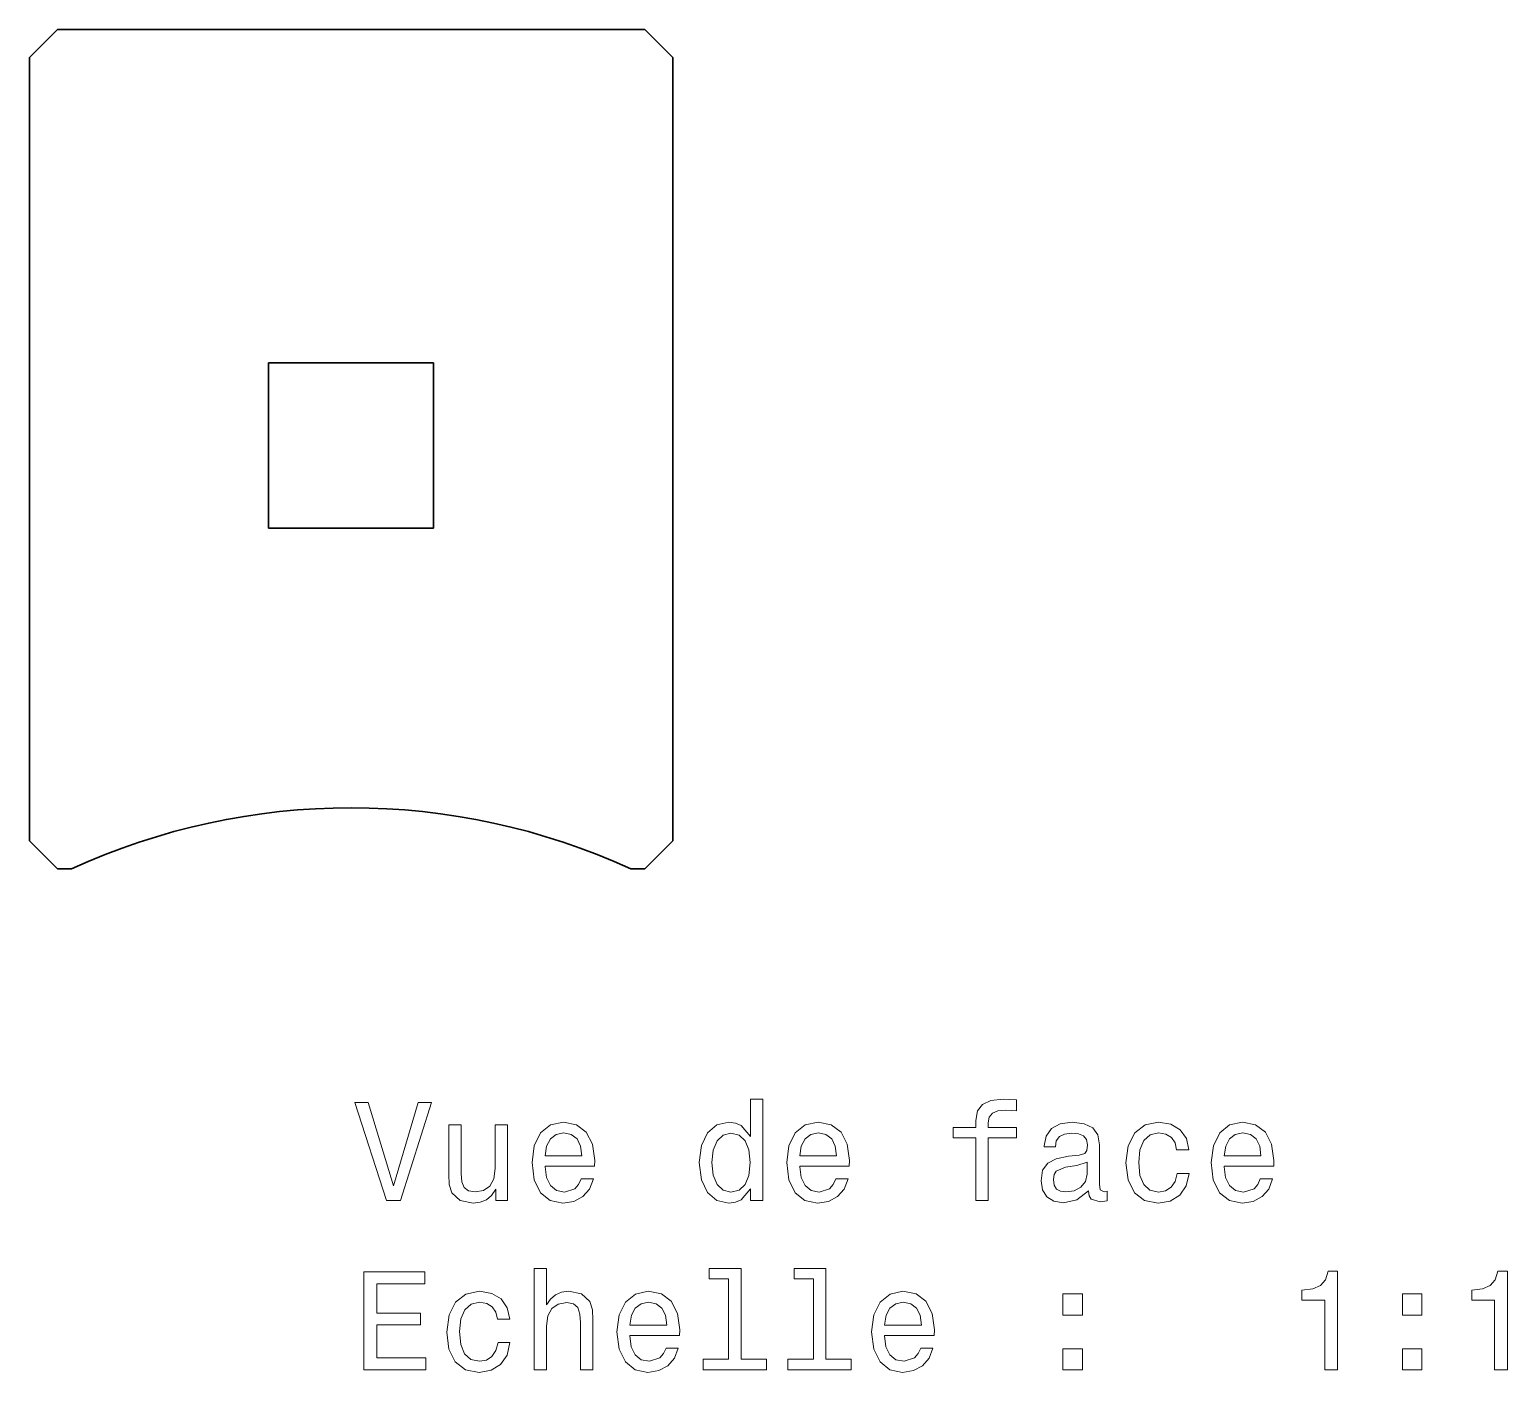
# Model space of a CAD drawing. Extents: x 137 to 189.9, y 72 to 120.
import ezdxf

# ---------------------------------------------------------------- set-up
doc = ezdxf.new("R2010")
doc.units = 0

msp = doc.modelspace()

# ---------------------------------------------------------------- linework, layer by layer
at = {"color": 7, "lineweight": 35, "ltscale": 0.035355}
for p, q in [((138, 120), (137, 119)), ((160, 119), (159, 120)), ((137, 91), (138, 90)), ((160, 91), (159, 90))]:
    msp.add_line(p, q, dxfattribs=at)
at = {"color": 7, "lineweight": 35}
for p, q in [((159, 120), (138, 120)), ((137, 91), (137, 119)), ((160, 91), (160, 119))]:
    msp.add_line(p, q, dxfattribs=at)
at = {"color": 7, "lineweight": 35, "ltscale": 0.1475}
for p, q in [((145.550003, 108.082581), (151.449997, 108.082581)), ((145.550003, 102.182579), (145.550003, 108.082581)), ((151.449997, 108.082581), (151.449997, 102.182579)), ((151.449997, 102.182579), (145.550003, 102.182579))]:
    msp.add_line(p, q, dxfattribs=at)
at = {"color": 7, "lineweight": 35, "ltscale": 0.0125}
for p, q in [((138.5, 90), (138, 90)), ((158.5, 90), (159, 90))]:
    msp.add_line(p, q, dxfattribs=at)
at = {"color": 7, "lineweight": 13}
for points in [[(150.895538, 81.648415), (150.018005, 78.66787), (149.11528, 81.648415), (148.636169, 81.648415), (149.765854, 78.143372), (150.270172, 78.143372), (151.374634, 81.648415)], [(162.782425, 78.561958), (162.782425, 78.143372), (163.226227, 78.143372), (163.226227, 81.764412), (162.78746, 81.764412), (162.78746, 80.438042), (162.44957, 80.821327), (162.242798, 80.912102), (162.005768, 80.947403), (161.577087, 80.846542), (161.244232, 80.564117), (161.027374, 80.110229), (160.951736, 79.5), (161.027374, 78.889771), (161.244232, 78.430832), (161.577087, 78.143372), (162.005768, 78.047554), (162.242798, 78.082855), (162.454605, 78.17363)], [(170.841492, 80.382568), (170.841492, 78.143372), (171.285309, 78.143372), (171.285309, 80.382568), (172.293945, 80.382568), (172.293945, 80.760803), (171.285309, 80.760803), (171.285309, 80.927231), (171.320602, 81.12896), (171.4366, 81.265129), (171.633286, 81.345818), (171.91571, 81.376083), (172.293945, 81.355911), (172.293945, 81.739197), (171.81485, 81.764412), (171.381134, 81.719017), (171.078537, 81.582855), (170.896973, 81.345818), (170.841492, 81.007927), (170.841492, 80.760803), (170.029541, 80.760803), (170.029541, 80.382568)], [(155.434433, 79.368874), (157.209656, 79.368874), (157.214691, 79.575645), (157.134003, 80.155617), (156.912109, 80.58934), (156.559082, 80.851585), (156.090057, 80.947403), (155.631119, 80.846542), (155.278091, 80.564117), (155.051147, 80.105186), (154.970459, 79.5), (155.046112, 78.879684), (155.273056, 78.425789), (155.621033, 78.143372), (156.074921, 78.047554), (156.468292, 78.113113), (156.791061, 78.284584), (157.028091, 78.556915), (157.164261, 78.920029), (156.72551, 78.920029), (156.63472, 78.7183), (156.503601, 78.567001), (156.130402, 78.445969), (155.842941, 78.501442), (155.626083, 78.677956), (155.484863, 78.965416), (155.434433, 79.353745)], [(164.542511, 79.368874), (166.317719, 79.368874), (166.322769, 79.575645), (166.242081, 80.155617), (166.020172, 80.58934), (165.667145, 80.851585), (165.19812, 80.947403), (164.739197, 80.846542), (164.386169, 80.564117), (164.159225, 80.105186), (164.078537, 79.5), (164.154175, 78.879684), (164.381119, 78.425789), (164.729111, 78.143372), (165.182999, 78.047554), (165.57637, 78.113113), (165.899139, 78.284584), (166.136169, 78.556915), (166.272339, 78.920029), (165.833572, 78.920029), (165.742798, 78.7183), (165.611664, 78.567001), (165.23848, 78.445969), (164.951004, 78.501442), (164.734146, 78.677956), (164.592941, 78.965416), (164.542511, 79.353745)], [(174.871033, 78.496399), (174.871033, 78.48127), (174.896255, 78.309799), (174.971909, 78.188759), (175.289627, 78.092941), (175.536743, 78.133286), (175.536743, 78.476227), (175.430832, 78.461098), (175.289627, 78.526657), (175.264404, 78.728386), (175.264404, 80.130402), (175.203888, 80.488472), (175.027374, 80.740631), (174.719742, 80.89193), (174.286026, 80.947403), (173.862396, 80.886887), (173.549713, 80.715416), (173.353027, 80.448128), (173.28746, 80.0951), (173.28746, 80.064842), (173.685883, 80.064842), (173.721176, 80.276657), (173.832138, 80.427956), (174.013687, 80.51873), (174.270889, 80.554031), (174.518005, 80.528816), (174.694519, 80.453171), (174.80043, 80.322044), (174.835739, 80.140488), (174.815567, 79.928673), (174.734863, 79.822769), (174.533142, 79.772331), (174.154907, 79.731987), (173.721176, 79.641212), (173.413544, 79.479828), (173.231995, 79.227669), (173.176514, 78.854469), (173.226944, 78.521614), (173.383286, 78.274498), (173.635452, 78.118156), (173.983429, 78.062683), (174.452454, 78.168587)], [(178.023056, 79.953888), (178.461823, 79.953888), (178.371033, 80.357346), (178.154175, 80.675072), (177.816284, 80.871758), (177.377518, 80.947403), (176.893372, 80.846542), (176.525208, 80.564117), (176.293228, 80.105186), (176.21254, 79.489914), (176.288177, 78.879684), (176.515137, 78.425789), (176.873199, 78.143372), (177.362396, 78.047554), (177.796112, 78.123199), (178.134003, 78.335014), (178.365997, 78.66787), (178.466858, 79.111671), (178.043228, 79.111671), (177.967575, 78.829254), (177.82637, 78.617432), (177.624634, 78.486313), (177.377518, 78.445969), (177.069885, 78.511528), (176.847977, 78.713257), (176.711823, 79.041069), (176.666428, 79.505043), (176.711823, 79.958931), (176.853027, 80.286743), (177.079971, 80.488472), (177.377518, 80.559074), (177.639771, 80.513687), (177.836456, 80.397697), (177.967575, 80.206055)], [(179.722626, 79.368874), (181.497833, 79.368874), (181.502884, 79.575645), (181.42218, 80.155617), (181.200287, 80.58934), (180.84726, 80.851585), (180.378235, 80.947403), (179.919312, 80.846542), (179.566284, 80.564117), (179.33934, 80.105186), (179.258636, 79.5), (179.33429, 78.879684), (179.561234, 78.425789), (179.909225, 78.143372), (180.363113, 78.047554), (180.756485, 78.113113), (181.079254, 78.284584), (181.316284, 78.556915), (181.452454, 78.920029), (181.013687, 78.920029), (180.922913, 78.7183), (180.791779, 78.567001), (180.418579, 78.445969), (180.131119, 78.501442), (179.914261, 78.677956), (179.773056, 78.965416), (179.722626, 79.353745)], [(154.097977, 80.851585), (153.654175, 80.851585), (153.654175, 79.288185), (153.603745, 78.925072), (153.457489, 78.662827), (153.230545, 78.501442), (152.932999, 78.451012), (152.695969, 78.491356), (152.544662, 78.612389), (152.458939, 78.81916), (152.438766, 79.111671), (152.438766, 80.851585), (151.994965, 80.851585), (151.994965, 79.071327), (152.010086, 78.713257), (152.105911, 78.415703), (152.398422, 78.143372), (152.867432, 78.047554), (153.119598, 78.082855), (153.336456, 78.17363), (153.523056, 78.329971), (153.674347, 78.556915), (153.674347, 78.143372), (154.097977, 78.143372)], [(155.434433, 79.742073), (155.489914, 80.090057), (155.626083, 80.34726), (155.832855, 80.503601), (156.105194, 80.559074), (156.372482, 80.503601), (156.579254, 80.34726), (156.705338, 80.090057), (156.750717, 79.742073)], [(162.081406, 80.548988), (162.373917, 80.478386), (162.595825, 80.2817), (162.726944, 79.953888), (162.777374, 79.5), (162.726944, 79.041069), (162.595825, 78.713257), (162.373917, 78.511528), (162.081406, 78.445969), (161.804031, 78.511528), (161.592224, 78.713257), (161.451004, 79.046112), (161.405624, 79.5), (161.451004, 79.948845), (161.592224, 80.276657), (161.804031, 80.478386)], [(164.542511, 79.742073), (164.597977, 80.090057), (164.734146, 80.34726), (164.940918, 80.503601), (165.213257, 80.559074), (165.480545, 80.503601), (165.687317, 80.34726), (165.8134, 80.090057), (165.858795, 79.742073)], [(179.722626, 79.742073), (179.778091, 80.090057), (179.914261, 80.34726), (180.121033, 80.503601), (180.393372, 80.559074), (180.66066, 80.503601), (180.867432, 80.34726), (180.993515, 80.090057), (181.03891, 79.742073)], [(174.820602, 79.091499), (174.760086, 78.829254), (174.598709, 78.627518), (174.356628, 78.496399), (174.059082, 78.451012), (173.867432, 78.476227), (173.731262, 78.556915), (173.645538, 78.698128), (173.620316, 78.894814), (173.640488, 79.071327), (173.721176, 79.197403), (174.043945, 79.338615), (174.452454, 79.399132), (174.820602, 79.520172)], [(148.958939, 72.096542), (151.177948, 72.096542), (151.177948, 72.520172), (149.422913, 72.520172), (149.422913, 73.70533), (150.986313, 73.70533), (150.986313, 74.123917), (149.422913, 74.123917), (149.422913, 75.172913), (151.137604, 75.172913), (151.137604, 75.596542), (148.958939, 75.596542)], [(155.046112, 72.096542), (155.489914, 72.096542), (155.489914, 73.659943), (155.535309, 74.018013), (155.681549, 74.280258), (155.908508, 74.441643), (156.21109, 74.502159), (156.453171, 74.451729), (156.604462, 74.315559), (156.680115, 74.088615), (156.705338, 73.786026), (156.705338, 72.096542), (157.149139, 72.096542), (157.149139, 73.876801), (157.128967, 74.234871), (157.038177, 74.532425), (156.740631, 74.804756), (156.276657, 74.900574), (156.02449, 74.865273), (155.807632, 74.769455), (155.626083, 74.618156), (155.489914, 74.411385), (155.489914, 75.717583), (155.046112, 75.717583)], [(162.000717, 75.344383), (162.000717, 72.469742), (161.087891, 72.469742), (161.087891, 72.096542), (163.35231, 72.096542), (163.35231, 72.469742), (162.444519, 72.469742), (162.444519, 75.717583), (161.304749, 75.717583), (161.304749, 75.344383)], [(165.036743, 75.344383), (165.036743, 72.469742), (164.123917, 72.469742), (164.123917, 72.096542), (166.388336, 72.096542), (166.388336, 72.469742), (165.480545, 72.469742), (165.480545, 75.717583), (164.340775, 75.717583), (164.340775, 75.344383)], [(183.323486, 72.096542), (183.78241, 72.096542), (183.78241, 75.621758), (183.439484, 75.621758), (183.348694, 75.314125), (183.167145, 75.107346), (182.889771, 74.986313), (182.506485, 74.945969), (182.506485, 74.587898), (183.323486, 74.587898)], [(189.395538, 72.096542), (189.854462, 72.096542), (189.854462, 75.621758), (189.51152, 75.621758), (189.420746, 75.314125), (189.239197, 75.107346), (188.961807, 74.986313), (188.578522, 74.945969), (188.578522, 74.587898), (189.395538, 74.587898)], [(153.734863, 73.907059), (154.17363, 73.907059), (154.082855, 74.310516), (153.865997, 74.628242), (153.528091, 74.824928), (153.08934, 74.900574), (152.605194, 74.799713), (152.23703, 74.517288), (152.005051, 74.058357), (151.924347, 73.443085), (152, 72.832855), (152.226944, 72.37896), (152.585022, 72.096542), (153.074203, 72.000725), (153.507919, 72.07637), (153.845825, 72.288185), (154.077805, 72.62104), (154.17868, 73.064842), (153.755051, 73.064842), (153.679398, 72.782425), (153.538177, 72.570602), (153.336456, 72.439484), (153.08934, 72.399139), (152.781708, 72.464699), (152.559799, 72.666428), (152.42363, 72.99424), (152.378235, 73.458214), (152.42363, 73.912102), (152.564835, 74.239914), (152.791794, 74.441643), (153.08934, 74.512245), (153.351578, 74.466858), (153.548279, 74.350868), (153.679398, 74.159225)], [(158.470459, 73.322044), (160.245682, 73.322044), (160.250717, 73.528816), (160.170029, 74.108788), (159.94812, 74.542511), (159.595108, 74.804756), (159.126083, 74.900574), (158.667145, 74.799713), (158.314117, 74.517288), (158.087173, 74.058357), (158.006485, 73.453171), (158.082138, 72.832855), (158.309082, 72.37896), (158.657059, 72.096542), (159.110947, 72.000725), (159.504318, 72.066284), (159.827087, 72.237755), (160.064117, 72.510086), (160.200287, 72.873199), (159.761536, 72.873199), (159.670746, 72.671471), (159.539627, 72.520172), (159.166428, 72.399139), (158.878967, 72.454613), (158.662109, 72.631126), (158.520889, 72.918587), (158.470459, 73.306915)], [(167.578537, 73.322044), (169.353745, 73.322044), (169.358795, 73.528816), (169.278107, 74.108788), (169.056198, 74.542511), (168.703171, 74.804756), (168.234146, 74.900574), (167.775223, 74.799713), (167.422195, 74.517288), (167.195251, 74.058357), (167.114548, 73.453171), (167.190201, 72.832855), (167.417145, 72.37896), (167.765137, 72.096542), (168.219025, 72.000725), (168.612396, 72.066284), (168.935165, 72.237755), (169.172195, 72.510086), (169.30835, 72.873199), (168.869598, 72.873199), (168.778824, 72.671471), (168.64769, 72.520172), (168.27449, 72.399139), (167.98703, 72.454613), (167.770172, 72.631126), (167.628967, 72.918587), (167.578537, 73.306915)], [(173.958221, 74.053314), (174.654175, 74.053314), (174.654175, 74.804756), (173.958221, 74.804756)], [(186.102295, 74.053314), (186.798264, 74.053314), (186.798264, 74.804756), (186.102295, 74.804756)], [(158.470459, 73.695244), (158.52594, 74.043228), (158.662109, 74.30043), (158.868881, 74.456772), (159.141205, 74.512245), (159.408508, 74.456772), (159.61528, 74.30043), (159.741348, 74.043228), (159.786743, 73.695244)], [(167.578537, 73.695244), (167.634003, 74.043228), (167.770172, 74.30043), (167.976944, 74.456772), (168.249283, 74.512245), (168.516571, 74.456772), (168.723343, 74.30043), (168.849426, 74.043228), (168.894806, 73.695244)], [(173.958221, 72.096542), (174.654175, 72.096542), (174.654175, 72.847984), (173.958221, 72.847984)], [(186.102295, 72.096542), (186.798264, 72.096542), (186.798264, 72.847984), (186.102295, 72.847984)]]:
    msp.add_lwpolyline(points, close=True, dxfattribs=at)
at = {"color": 7, "lineweight": 35}
msp.add_arc((148.5, 68.182579), 24, 65.375682, 114.624317, dxfattribs=at)

doc.saveas('drawing.dxf')
